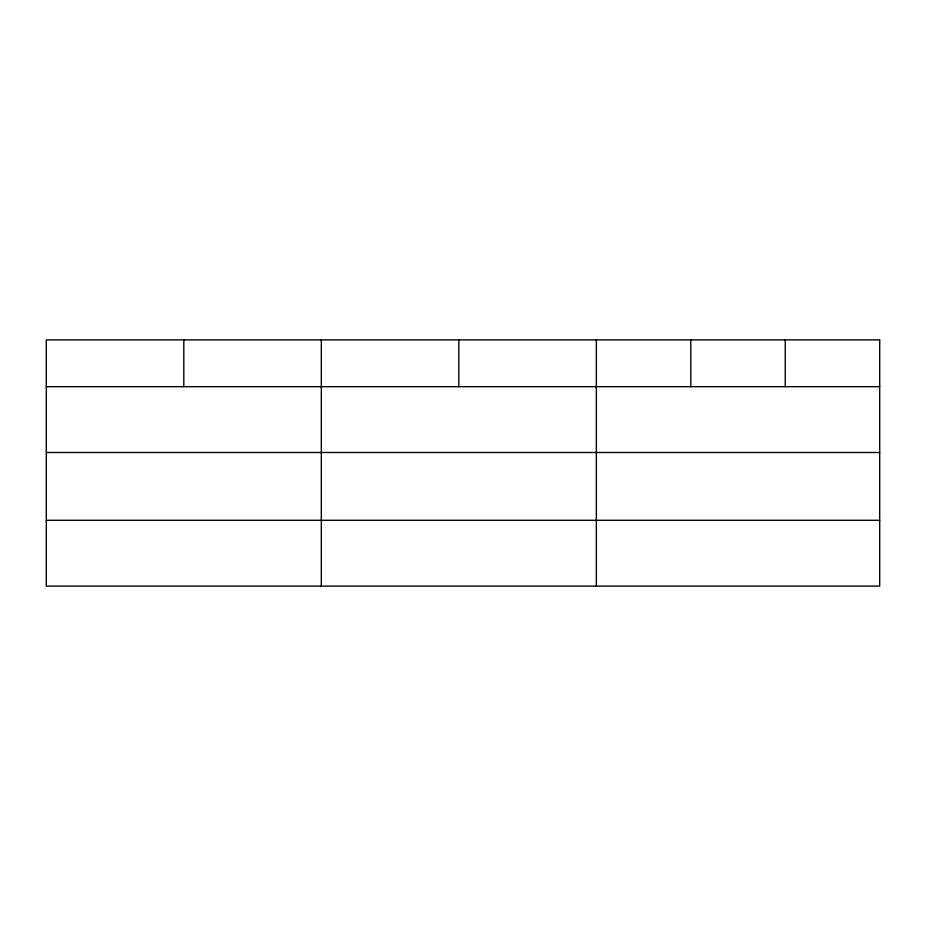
<?xml version="1.0" encoding="UTF-8"?>
<svg xmlns="http://www.w3.org/2000/svg" width="926" height="926" viewBox="0 0 926 926"><rect width="100%" height="100%" fill="white"/><g stroke="black" fill="none" stroke-linecap="round" stroke-linejoin="round"><path stroke-width="1.39" d="M46.3 386.686L879.7 386.686M46.3 452.49L879.7 452.49M46.3 520.296L879.7 520.296M785.248 339.888L785.248 386.686M690.796 339.888L690.796 386.686M596.344 339.888L596.344 586.112M458.833 339.888L458.833 386.686M321.322 339.888L321.322 586.112M183.811 339.888L183.811 386.686M879.7 339.888L46.3 339.888L46.3 586.112L879.7 586.112L879.7 339.888"/></g></svg>
